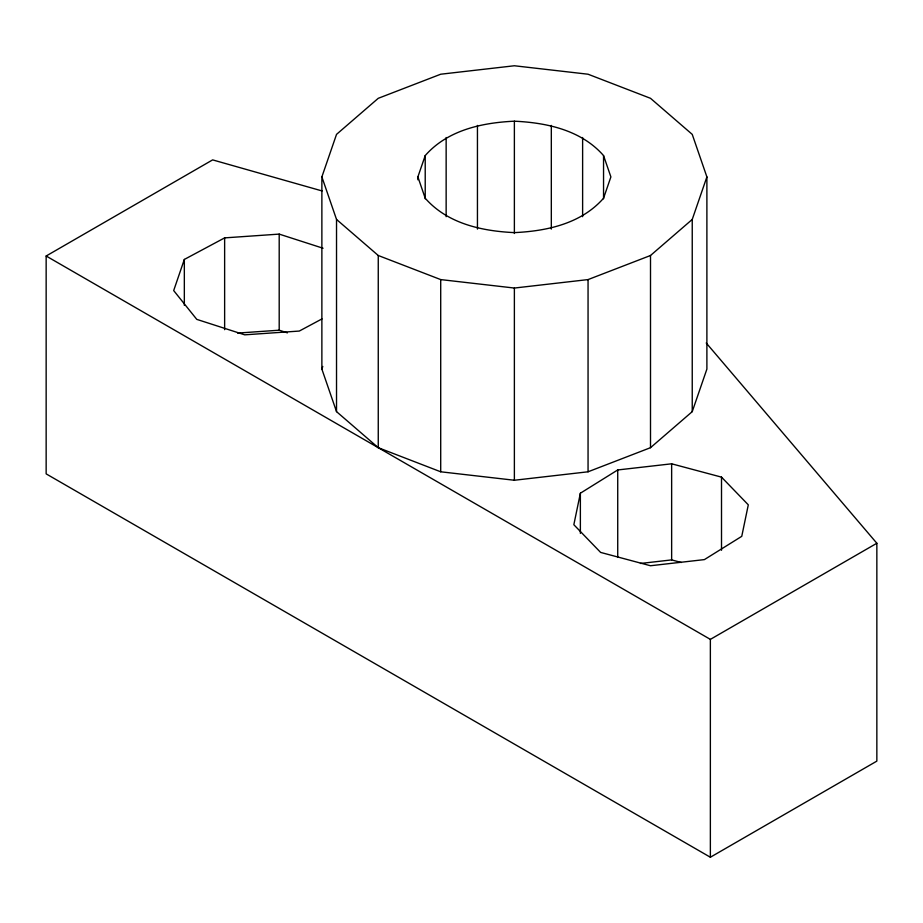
<?xml version="1.0" encoding="UTF-8"?>
<svg xmlns="http://www.w3.org/2000/svg" width="923" height="923" viewBox="0 0 923 923"><rect width="100%" height="100%" fill="white"/><g stroke="black" fill="none" stroke-linecap="round" stroke-linejoin="round"><path stroke-width="1.38" d="M580.371 493.217L573.841 524.714L600.619 552.416L650.496 565.741L704.399 559.603L741.757 536.332L748.299 504.835L721.509 477.133L671.644 463.808L617.729 469.957L580.371 493.217L580.371 533.379M323.062 248.241L279.196 234.107L224.635 237.88L184.335 259.444L173.686 290.572L196.772 319.37L244.745 334.83L299.306 331.057L321.977 318.92M321.873 176.904L336.526 134.377L378.257 98.311L440.709 74.221L514.376 65.764L588.055 74.221L650.507 98.311L692.238 134.377L706.891 176.904L706.891 369.096L692.238 411.635L650.507 447.69L588.055 471.791L514.376 480.248L440.709 471.791L378.257 447.69L336.526 411.635L321.873 369.096L321.873 176.904L336.526 219.443L336.526 411.635M321.873 369.096L322.785 366.443M417.877 176.904L425.215 155.583C447.54 130.108 481.956 122.701 514.376 121.19C546.808 122.701 581.225 130.108 603.55 155.583L610.888 176.904L603.55 198.226C581.225 223.701 546.808 231.108 514.376 232.619C481.956 231.108 447.54 223.701 425.215 198.226L417.877 176.904L417.877 179.789M692.238 411.635L692.238 219.443L706.891 176.904M336.526 219.443L378.257 255.498L440.709 279.588L514.376 288.045L588.055 279.588L650.507 255.498L692.238 219.443M706.222 342.987L876.85 543.255L876.85 761.117L710.364 857.236L46.15 473.868L46.15 256.006L212.636 159.887L322.081 190.946M46.15 256.006L710.364 639.374L876.85 543.255M640.435 563.468L671.644 559.903L681.336 562.499M237.557 333.088L279.196 330.203L287.422 332.857M721.509 477.133L721.509 550.281M710.364 639.374L710.364 857.236M671.644 463.808L671.644 559.903M650.507 255.498L650.507 447.69M617.729 469.957L617.729 557.446M603.55 155.583L603.55 198.768M588.055 279.588L588.055 471.791M582.621 137.504L582.621 216.686M551.319 125.424L551.319 229.089M514.376 121.19L514.376 233.484M514.376 288.045L514.376 480.248M477.445 125.424L477.445 229.089M446.144 137.504L446.144 216.686M440.709 279.588L440.709 471.791M425.215 155.583L425.215 198.768M378.257 255.498L378.257 447.69M279.196 234.107L279.196 330.203M224.635 237.88L224.635 329.673M184.335 259.444L184.335 305.34"/></g></svg>
